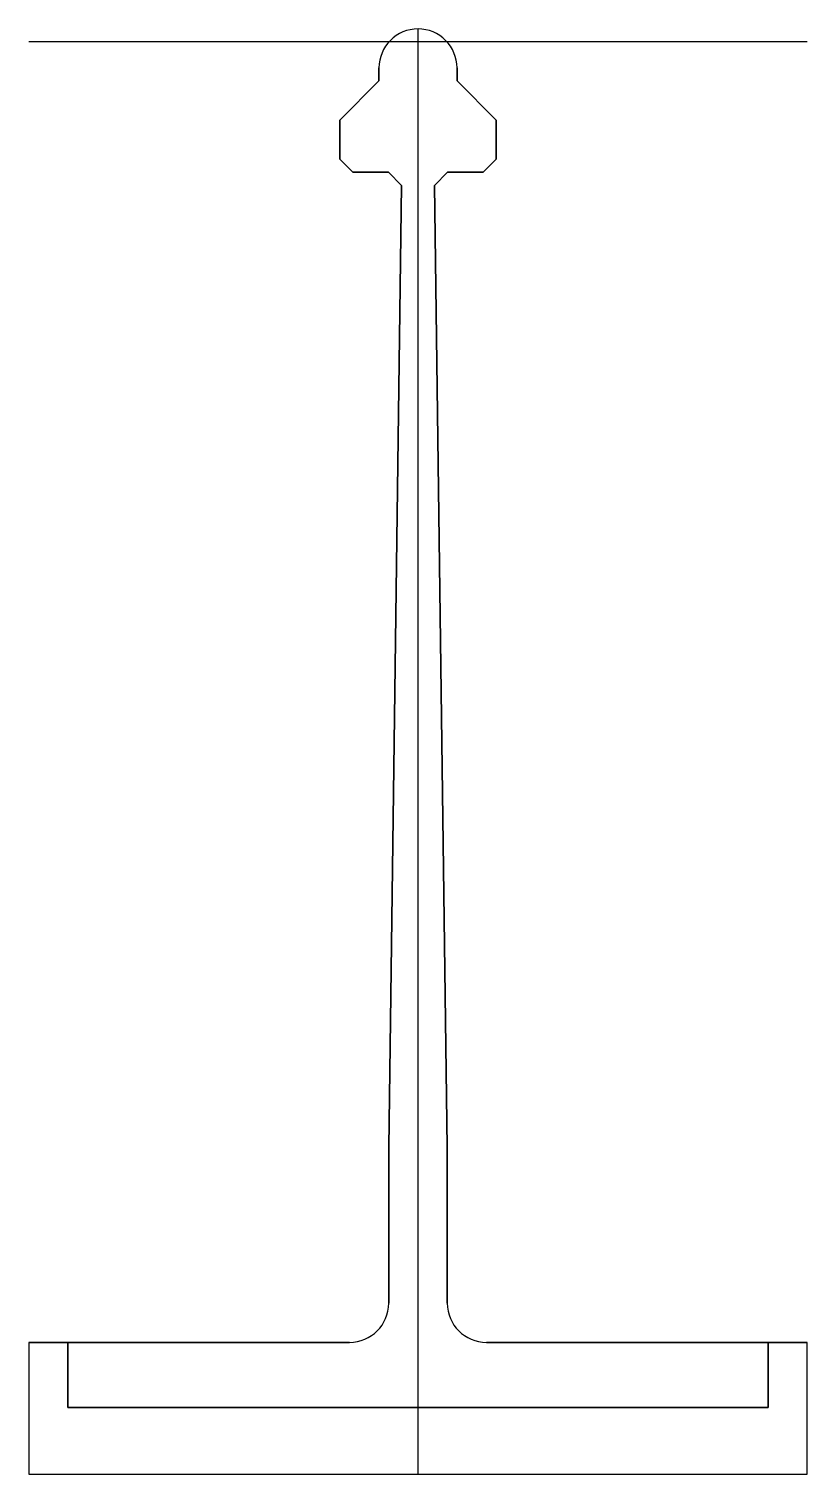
# Model space of a CAD drawing. Extents: x -30 to 30, y 0 to 111.
import ezdxf

# ---------------------------------------------------------------- set-up
doc = ezdxf.new("R2010")
doc.units = 0
doc.layers.get('0').update_dxf_attribs({"linetype": 'CONTINUOUS'})

msp = doc.modelspace()

# ---------------------------------------------------------------- linework, layer by layer
at = {"linetype": 'CONTINUOUS'}
for p, q in [((29.88, 110), (-29.88, 110)), ((0, 0), (0, 111)), ((-3, 108), (-3, 107)), ((-3, 107), (-3, 108)), ((3, 107), (3, 108)), ((3, 108), (3, 107)), ((-3, 107), (-6, 104)), ((-6, 104), (-3, 107)), ((6, 104), (3, 107)), ((3, 107), (6, 104)), ((-6, 104), (-6, 101)), ((-6, 101), (-6, 104)), ((6, 101), (6, 104)), ((6, 104), (6, 101)), ((-6, 101), (-5, 100)), ((-5, 100), (-6, 101)), ((-5, 100), (-2.27, 100)), ((-2.27, 100), (-5, 100)), ((-2.27, 100), (-1.27, 98.98)), ((-1.27, 98.98), (-2.27, 100)), ((1.27, 98.98), (2.27, 100)), ((2.27, 100), (1.27, 98.98)), ((2.27, 100), (5, 100)), ((5, 100), (2.27, 100)), ((5, 100), (6, 101)), ((6, 101), (5, 100)), ((6, 101), (5, 100)), ((-1.27, 98.98), (-2.25, 25.12)), ((-2.25, 25.12), (-1.27, 98.98)), ((2.25, 25.12), (1.27, 98.98)), ((1.27, 98.98), (2.25, 25.12)), ((-2.25, 25.12), (-2.25, 13.12)), ((-2.25, 13.12), (-2.25, 25.12)), ((2.25, 13.12), (2.25, 25.12)), ((2.25, 25.12), (2.25, 13.12)), ((-26.88, 10.12), (-29.88, 10.12)), ((-29.88, 10.12), (-29.88, 0)), ((-29.88, 10.12), (-5.25, 10.12)), ((-29.88, 10.12), (-29.88, 0)), ((-5.25, 10.12), (-26.88, 10.12)), ((-26.88, 10.12), (-26.88, 5.12)), ((-26.88, 5.12), (-26.88, 10.12)), ((-26.88, 10.12), (-26.88, 5.12)), ((26.88, 10.12), (5.25, 10.12)), ((5.25, 10.12), (29.88, 10.12)), ((26.88, 5.12), (26.88, 10.12)), ((29.88, 10.12), (26.88, 10.12)), ((26.88, 10.12), (26.88, 5.12)), ((26.88, 5.12), (26.88, 10.12)), ((29.88, 0), (29.88, 10.12)), ((29.88, 0), (29.88, 10.12)), ((-26.88, 5.12), (26.88, 5.12)), ((26.88, 5.12), (-26.88, 5.12)), ((26.88, 5.12), (-26.88, 5.12)), ((-29.88, 0), (29.88, 0)), ((-29.88, 0), (29.88, 0)), ((-29.88, 0), (29.88, 0))]:
    msp.add_line(p, q, dxfattribs=at)
for centre, start, end in [((0, 108), 90, 180), ((0, 108), 90, 180), ((0, 108), 0, 90), ((0, 108), 0, 90), ((-5.25, 13.12), 270, 0), ((-5.25, 13.12), 270, 0), ((5.25, 13.12), 180, 270), ((5.25, 13.12), 180, 270)]:
    msp.add_arc(centre, 3, start, end, dxfattribs=at)

doc.saveas('drawing.dxf')
